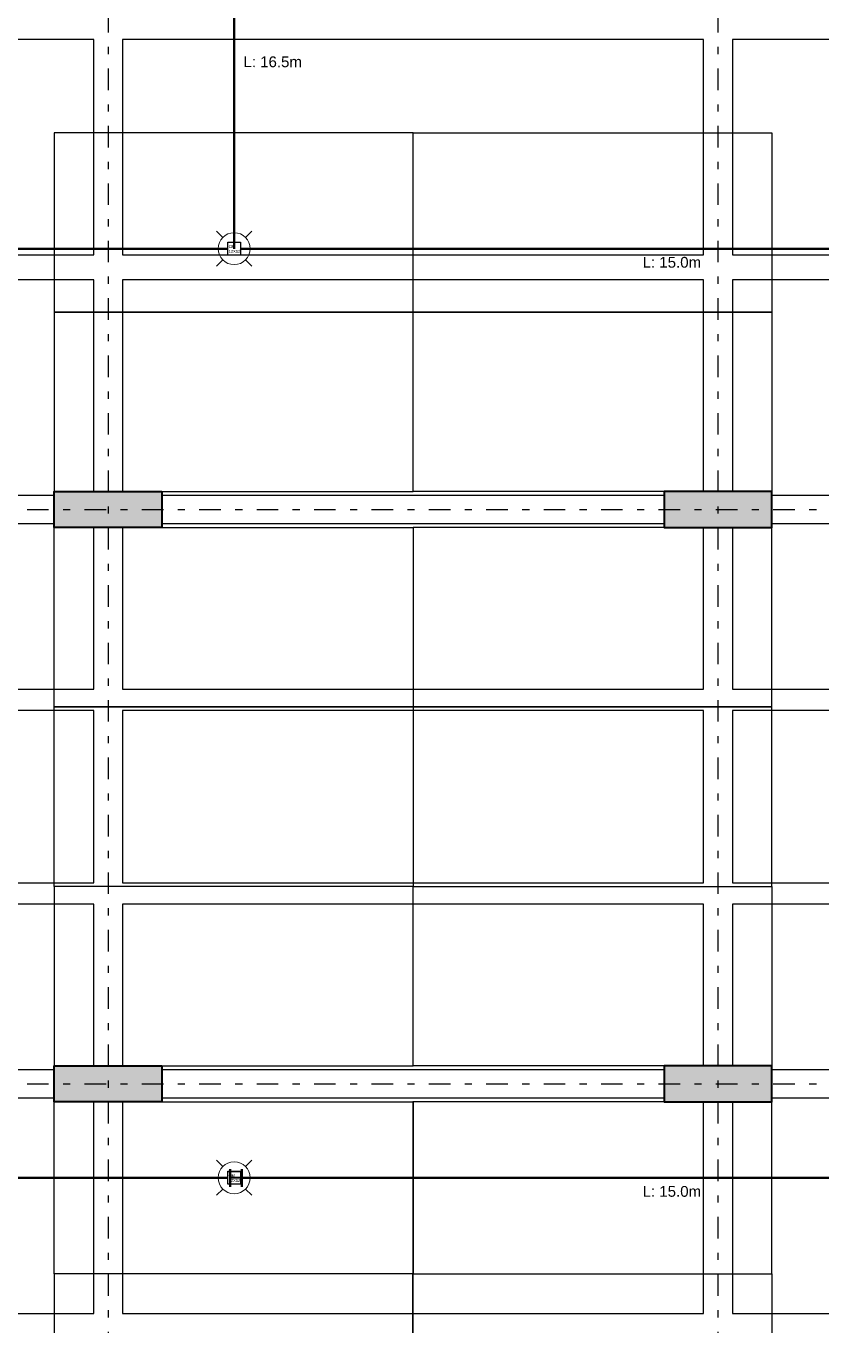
# Model space of a CAD drawing. Header units: millimetres. Extents: x 3781 to 4924, y 1639 to 1721.
# Drawn here: x 4018.93 to 4030.01, y 1682.93 to 1701.04 of the extents above; entities that cross this region are included whole.
import ezdxf

# ---------------------------------------------------------------- set-up
doc = ezdxf.new("R2010")
doc.units = ezdxf.units.MM
for name, pattern in [('CENTER', [0.7, 0.3, -0.2, 0, -0.2]), ('HIDDEN2', [0.1875, 0.125, -0.0625]), ('LLUVIAS', [10, 4, -2, 4])]:
    doc.linetypes.add(name, pattern=pattern)
for name, color, linetype in [('-parquead', 2, 'Continuous'), ('1amobla', 2, 'Continuous'), ('AS_GL DETECCION_MEZANINE', 7, 'Continuous'), ('AS_GL DETECCION_PISO 2', 7, 'Continuous'), ('E-P. MACIZA1', 2, 'HIDDEN2'), ('EJE-ESTRUCTURA', 1, 'CENTER'), ('HACHTCOLUMNA', 250, 'Continuous')]:
    doc.layers.add(name, color=color, linetype=linetype)
doc.layers.add('Estructura', color=6, linetype='Continuous', lineweight=40)
doc.layers.add('TEXTOS', color=7, linetype='Continuous', lineweight=20)
doc.styles.get("Standard").update_dxf_attribs({"font": 'arial.ttf'})

# ---------------------------------------------------------------- blocks, each defined once
blk = doc.blocks.new('estructura etapa 3')
at = {"layer": 'HACHTCOLUMNA'}
h = blk.add_hatch(color=256, dxfattribs=at)
h.paths.add_polyline_path([(-91.651, -6658.124), (-91.651, -6657.624), (-92.35, -6657.624), (-92.35, -6658.124)])
h.paths.add_polyline_path([(-49.354, -6658.124), (-49.354, -6657.624), (-50.055, -6657.624), (-50.055, -6658.124)])
h.paths.add_polyline_path([(-56.053, -6658.124), (-56.053, -6657.624), (-56.753, -6657.624), (-56.753, -6658.124)])
h.paths.add_polyline_path([(-76.45, -6659.124), (-76.95, -6659.124), (-76.95, -6657.624), (-76.45, -6657.624)])
h.paths.add_polyline_path([(-83.95, -6659.124), (-84.45, -6659.124), (-84.45, -6657.624), (-83.95, -6657.624)])
h.paths.add_polyline_path([(-60.452, -6659.124), (-60.952, -6659.124), (-60.952, -6657.624), (-60.452, -6657.624)])
h.paths.add_polyline_path([(-67.95, -6659.124), (-68.45, -6659.124), (-68.45, -6657.624), (-67.95, -6657.624)])
h.paths.add_polyline_path([(-91.85, -6668.199), (-91.851, -6667.599), (-92.35, -6667.599), (-92.349, -6668.199)])
h.paths.add_polyline_path([(-49.354, -6668.199), (-49.354, -6667.599), (-49.854, -6667.599), (-49.854, -6668.199)])
h.paths.add_polyline_path([(-56.154, -6668.149), (-56.154, -6667.649), (-56.854, -6667.649), (-56.854, -6668.149)])
h.paths.add_polyline_path([(-59.952, -6667.649), (-59.952, -6668.149), (-61.452, -6668.149), (-61.452, -6667.649)])
h.paths.add_polyline_path([(-75.95, -6667.649), (-75.95, -6668.149), (-77.45, -6668.149), (-77.45, -6667.649)])
h.paths.add_polyline_path([(-68.95, -6667.649), (-68.95, -6668.149), (-67.45, -6668.149), (-67.45, -6667.649)])
h.paths.add_polyline_path([(-84.95, -6667.649), (-84.95, -6668.149), (-83.45, -6668.149), (-83.45, -6667.649)])
h.paths.add_polyline_path([(-91.85, -6676.199), (-91.85, -6675.599), (-92.349, -6675.599), (-92.349, -6676.199)])
h.paths.add_polyline_path([(-49.354, -6676.199), (-49.354, -6675.599), (-49.854, -6675.599), (-49.854, -6676.199)])
h.paths.add_polyline_path([(-56.154, -6676.149), (-56.154, -6675.649), (-56.754, -6675.649), (-56.754, -6676.149)])
h.paths.add_polyline_path([(-59.952, -6675.649), (-59.952, -6676.149), (-61.452, -6676.149), (-61.452, -6675.649)])
h.paths.add_polyline_path([(-75.95, -6675.649), (-75.95, -6676.149), (-77.45, -6676.149), (-77.45, -6675.649)])
h.paths.add_polyline_path([(-68.95, -6675.649), (-68.95, -6676.149), (-67.45, -6676.149), (-67.45, -6675.649)])
h.paths.add_polyline_path([(-84.95, -6675.649), (-84.95, -6676.149), (-83.45, -6676.149), (-83.45, -6675.649)])
h.paths.add_polyline_path([(-91.847, -6686.299), (-91.851, -6685.699), (-92.35, -6685.699), (-92.346, -6686.299)])
h.paths.add_polyline_path([(-49.354, -6686.299), (-49.354, -6685.699), (-49.854, -6685.699), (-49.854, -6686.299)])
h.paths.add_polyline_path([(-56.154, -6686.249), (-56.154, -6685.749), (-56.754, -6685.749), (-56.754, -6686.249)])
h.paths.add_polyline_path([(-59.952, -6685.749), (-59.952, -6686.249), (-61.452, -6686.249), (-61.452, -6685.749)])
h.paths.add_polyline_path([(-75.95, -6685.749), (-75.95, -6686.249), (-77.45, -6686.249), (-77.45, -6685.749)])
h.paths.add_polyline_path([(-68.95, -6685.749), (-68.95, -6686.249), (-67.45, -6686.249), (-67.45, -6685.749)])
h.paths.add_polyline_path([(-84.95, -6685.749), (-84.95, -6686.249), (-83.45, -6686.249), (-83.45, -6685.749)])
h.paths.add_polyline_path([(-49.353, -6694.294), (-49.354, -6693.699), (-49.855, -6693.699), (-49.854, -6694.294)])
h.paths.add_polyline_path([(-56.054, -6694.249), (-56.054, -6693.749), (-56.753, -6693.749), (-56.753, -6694.249)])
h.paths.add_polyline_path([(-91.651, -6694.249), (-91.651, -6693.749), (-92.35, -6693.749), (-92.35, -6694.249)])
h.paths.add_polyline_path([(-59.952, -6693.749), (-59.952, -6694.249), (-61.452, -6694.249), (-61.452, -6693.749)])
h.paths.add_polyline_path([(-75.95, -6693.749), (-75.95, -6694.249), (-77.45, -6694.249), (-77.45, -6693.749)])
h.paths.add_polyline_path([(-68.95, -6693.749), (-68.95, -6694.249), (-67.45, -6694.249), (-67.45, -6693.749)])
h.paths.add_polyline_path([(-84.95, -6693.749), (-84.95, -6694.249), (-83.45, -6694.249), (-83.45, -6693.749)])
h.paths.add_polyline_path([(-49.358, -6703.974), (-49.353, -6703.374), (-49.854, -6703.374), (-49.859, -6703.974)])
h.paths.add_polyline_path([(-56.054, -6703.924), (-56.054, -6703.424), (-56.753, -6703.424), (-56.753, -6703.924)])
h.paths.add_polyline_path([(-67.95, -6704.924), (-67.95, -6703.424), (-68.45, -6703.424), (-68.45, -6704.924)])
h.paths.add_polyline_path([(-91.651, -6703.924), (-91.651, -6703.424), (-92.35, -6703.424), (-92.35, -6703.924)])
h.paths.add_polyline_path([(-61.847, -6703.424), (-60.347, -6703.424), (-60.347, -6703.924), (-61.847, -6703.924)])
h.paths.add_polyline_path([(-83.95, -6704.924), (-83.95, -6703.424), (-84.45, -6703.424), (-84.45, -6704.924)])
h.paths.add_polyline_path([(-76.45, -6704.924), (-76.45, -6703.424), (-76.95, -6703.424), (-76.95, -6704.924)])
h.paths.add_polyline_path([(-49.354, -6711.949), (-49.354, -6711.449), (-50.054, -6711.449), (-50.054, -6711.949)])
h.paths.add_polyline_path([(-55.954, -6711.949), (-55.954, -6711.449), (-56.654, -6711.449), (-56.654, -6711.949)])
h.paths.add_polyline_path([(-91.65, -6711.949), (-91.65, -6711.449), (-92.35, -6711.449), (-92.35, -6711.949)])
h.paths.add_polyline_path([(-60.952, -6711.949), (-60.952, -6709.549), (-60.452, -6709.549), (-60.452, -6711.949)])
h.paths.add_polyline_path([(-68.45, -6709.549), (-68.45, -6711.949), (-67.95, -6711.949), (-67.95, -6709.549)])
h.paths.add_polyline_path([(-76.95, -6709.549), (-76.95, -6711.949), (-76.45, -6711.949), (-76.45, -6709.549)])
h.paths.add_polyline_path([(-83.95, -6709.549), (-83.95, -6711.949), (-84.45, -6711.949), (-84.45, -6709.549)])
at = {"layer": 'EJE-ESTRUCTURA'}
for p, q in [((-76.7, -6655.354), (-76.7, -6714.914)), ((-68.2, -6655.354), (-68.2, -6714.914)), ((-93.028, -6667.899), (-46.502, -6667.899)), ((-93.028, -6675.899), (-46.502, -6675.899))]:
    blk.add_line(p, q, dxfattribs=at)
at = {"layer": 'Estructura'}
for points in [[(-75.95, -6667.649), (-75.95, -6668.149), (-77.45, -6668.149), (-77.45, -6667.649)], [(-68.95, -6667.649), (-68.95, -6668.149), (-67.45, -6668.149), (-67.45, -6667.649)], [(-75.95, -6675.649), (-75.95, -6676.149), (-77.45, -6676.149), (-77.45, -6675.649)], [(-68.95, -6675.649), (-68.95, -6676.149), (-67.45, -6676.149), (-67.45, -6675.649)]]:
    blk.add_lwpolyline(points, close=True, dxfattribs=at)
blk = doc.blocks.new('AS_Strobe-CEILING')
at = {"color": 0, "linetype": 'Continuous', "lineweight": 15}
for p, q in [((-0.105, 0.105), (-0.163, 0.163)), ((0.105, 0.105), (0.163, 0.163)), ((-0.105, -0.105), (-0.163, -0.163)), ((0.105, -0.105), (0.163, -0.163))]:
    blk.add_line(p, q, dxfattribs=at)
blk.add_ellipse((0, 0), major_axis=(0.148, 0), ratio=1, dxfattribs=at)
blk = doc.blocks.new('Horne Strobe Cielo')
at = {"layer": 'AS_GL DETECCION_MEZANINE', "color": 1, "linetype": 'Continuous', "xscale": 1.5, "yscale": 1.5, "zscale": 1.5}
blk.add_blockref('AS_Strobe-CEILING', (-679.742, -2828), dxfattribs=at)
at = {"layer": '1amobla', "color": 7, "linetype": 'Continuous', "ltscale": 0.3, "true_color": 0xffffff, "insert": (-679.843, -2827.878), "char_height": 0.25, "width": 0.07916, "attachment_point": 1}
blk.add_mtext('H', dxfattribs=at)
blk = doc.blocks.new('Caja metalica de 12')
at = {"layer": '1amobla', "linetype": 'Continuous', "ltscale": 0.3}
blk.add_lwpolyline([(-1069.691, -2855.357), (-1069.511, -2855.357), (-1069.511, -2855.537), (-1069.691, -2855.537), (-1069.691, -2855.357)], dxfattribs=at)
at = {"layer": '1amobla', "color": 7, "linetype": 'Continuous', "ltscale": 0.3, "insert": (-1069.679, -2855.397), "char_height": 0.04, "width": 0.07916, "attachment_point": 1}
blk.add_mtext('CM 12X12', dxfattribs=at)

msp = doc.modelspace()

# ---------------------------------------------------------------- linework, layer by layer
at = {"layer": '-parquead'}
for points in [[(4024.323, 1699.553), (4019.323, 1699.553), (4019.323, 1697.053), (4024.323, 1697.053)], [(4024.323, 1699.553), (4029.323, 1699.553), (4029.323, 1697.053), (4024.323, 1697.053)], [(4024.323, 1697.053), (4019.323, 1697.053), (4019.323, 1694.553), (4024.323, 1694.553)], [(4024.323, 1697.053), (4029.323, 1697.053), (4029.323, 1694.553), (4024.323, 1694.553)], [(4024.323, 1691.553), (4019.323, 1691.553), (4019.323, 1694.053), (4024.323, 1694.053)], [(4024.323, 1691.553), (4029.323, 1691.553), (4029.323, 1694.053), (4024.323, 1694.053)], [(4024.323, 1689.053), (4019.323, 1689.053), (4019.323, 1691.553), (4024.323, 1691.553)], [(4024.323, 1689.053), (4029.323, 1689.053), (4029.323, 1691.553), (4024.323, 1691.553)], [(4024.323, 1689.053), (4019.323, 1689.053), (4019.323, 1686.553), (4024.323, 1686.553)], [(4024.323, 1689.053), (4019.323, 1689.053), (4019.323, 1686.553), (4024.323, 1686.553)], [(4024.323, 1689.053), (4029.323, 1689.053), (4029.323, 1686.553), (4024.323, 1686.553)], [(4024.323, 1689.053), (4029.323, 1689.053), (4029.323, 1686.553), (4024.323, 1686.553)], [(4024.323, 1683.653), (4019.323, 1683.653), (4019.323, 1686.053), (4024.323, 1686.053)], [(4024.322, 1683.653), (4029.322, 1683.653), (4029.322, 1686.053), (4024.322, 1686.053)], [(4024.323, 1683.653), (4019.323, 1683.653), (4019.323, 1681.253), (4024.323, 1681.253)], [(4024.322, 1683.653), (4029.322, 1683.653), (4029.322, 1681.253), (4024.322, 1681.253)]]:
    msp.add_lwpolyline(points, close=True, dxfattribs=at)
at = {"layer": '1amobla', "color": 7, "linetype": 'Continuous', "ltscale": 0.3, "true_color": 0xffffff}
for points in [[(4021.74, 1698.028), (4021.92, 1698.028), (4021.92, 1697.848), (4021.74, 1697.848), (4021.74, 1698.028)], [(4021.74, 1698.028), (4021.92, 1698.028), (4021.92, 1697.848), (4021.74, 1697.848), (4021.74, 1698.028)], [(4021.74, 1685.083), (4021.92, 1685.083), (4021.92, 1684.903), (4021.74, 1684.903), (4021.74, 1685.083)], [(4021.74, 1685.083), (4021.92, 1685.083), (4021.92, 1684.903), (4021.74, 1684.903), (4021.74, 1685.083)]]:
    msp.add_lwpolyline(points, dxfattribs=at)
at = {"layer": 'AS_GL DETECCION_PISO 2', "color": 5, "linetype": 'Continuous', "lineweight": 50}
for p, q in [((4021.74, 1697.938), (4008.24, 1697.938)), ((4035.03, 1697.938), (4021.92, 1697.938)), ((4021.74, 1684.993), (4008.24, 1684.993)), ((4035.03, 1684.993), (4021.92, 1684.993))]:
    msp.add_line(p, q, dxfattribs=at)
msp.add_lwpolyline([(4021.83, 1697.938), (4021.83, 1702.66), (4028.233, 1702.66)], dxfattribs=at)
at = {"layer": 'E-P. MACIZA1', "color": 7, "linetype": 'LLUVIAS', "ltscale": 3, "true_color": 0xffffff}
for points in [[(4019.873, 1700.853), (4012.773, 1700.853), (4012.773, 1697.853), (4019.873, 1697.853)], [(4028.373, 1700.853), (4020.273, 1700.853), (4020.273, 1697.853), (4028.373, 1697.853)], [(4028.773, 1700.853), (4028.773, 1697.853), (4035.87, 1697.853), (4035.87, 1700.853)], [(4019.323, 1694.503), (4019.323, 1694.553), (4019.873, 1694.553), (4019.873, 1697.503), (4012.773, 1697.503), (4012.773, 1694.553), (4013.323, 1694.553), (4013.323, 1694.503)], [(4027.823, 1694.503), (4027.823, 1694.553), (4028.373, 1694.553), (4028.373, 1697.503), (4020.273, 1697.503), (4020.273, 1694.553), (4020.823, 1694.553), (4020.823, 1694.503)], [(4035.32, 1694.503), (4035.32, 1694.553), (4035.87, 1694.553), (4035.87, 1697.503), (4028.773, 1697.503), (4028.773, 1694.553), (4029.323, 1694.553), (4029.323, 1694.503)], [(4019.873, 1691.803), (4019.873, 1694.053), (4019.323, 1694.053), (4019.323, 1694.103), (4013.323, 1694.103), (4013.323, 1694.053), (4012.773, 1694.053), (4012.773, 1691.803)], [(4028.373, 1691.803), (4028.373, 1694.053), (4027.823, 1694.053), (4027.823, 1694.103), (4020.823, 1694.103), (4020.823, 1694.053), (4020.273, 1694.053), (4020.273, 1691.803)], [(4035.87, 1691.803), (4035.87, 1694.053), (4035.32, 1694.053), (4035.32, 1694.103), (4029.323, 1694.103), (4029.323, 1694.053), (4028.773, 1694.053), (4028.773, 1691.803)], [(4019.873, 1691.503), (4012.773, 1691.503), (4012.773, 1689.103), (4019.873, 1689.103)], [(4028.373, 1691.503), (4020.273, 1691.503), (4020.273, 1689.103), (4028.373, 1689.103)], [(4028.773, 1691.503), (4028.773, 1689.103), (4035.87, 1689.103), (4035.87, 1691.503)], [(4019.323, 1686.503), (4019.323, 1686.553), (4019.873, 1686.553), (4019.873, 1688.803), (4012.773, 1688.803), (4012.773, 1686.553), (4013.323, 1686.553), (4013.323, 1686.503)], [(4027.823, 1686.503), (4027.823, 1686.553), (4028.373, 1686.553), (4028.373, 1688.803), (4020.273, 1688.803), (4020.273, 1686.553), (4020.823, 1686.553), (4020.823, 1686.503)], [(4035.32, 1686.503), (4035.32, 1686.553), (4035.87, 1686.553), (4035.87, 1688.803), (4028.773, 1688.803), (4028.773, 1686.553), (4029.323, 1686.553), (4029.323, 1686.503)], [(4019.873, 1683.103), (4019.873, 1686.053), (4019.323, 1686.053), (4019.323, 1686.103), (4013.323, 1686.103), (4013.323, 1686.053), (4012.773, 1686.053), (4012.773, 1683.103)], [(4028.373, 1683.103), (4028.373, 1686.053), (4027.823, 1686.053), (4027.823, 1686.103), (4020.823, 1686.103), (4020.823, 1686.053), (4020.273, 1686.053), (4020.273, 1683.103)], [(4035.87, 1683.103), (4035.87, 1686.053), (4035.32, 1686.053), (4035.32, 1686.103), (4029.323, 1686.103), (4029.323, 1686.053), (4028.773, 1686.053), (4028.773, 1683.103)]]:
    msp.add_lwpolyline(points, close=True, dxfattribs=at)

# ---------------------------------------------------------------- block references
at = {"layer": '1amobla', "color": 7, "linetype": 'Continuous', "true_color": 0xffffff}
for name, p in [('Caja metalica de 12', (5091.431, 4553.385)), ('Horne Strobe Cielo', (4701.572, 4512.993)), ('Caja metalica de 12', (5091.431, 4540.439))]:
    msp.add_blockref(name, p, dxfattribs=at)
at = {"layer": 'AS_GL DETECCION_MEZANINE', "color": 1, "linetype": 'Continuous', "xscale": 1.5, "yscale": 1.5, "zscale": 1.5}
for p in [(4021.83, 1697.938), (4021.83, 1684.993)]:
    msp.add_blockref('AS_Strobe-CEILING', p, dxfattribs=at)
at = {"layer": 'AS_GL DETECCION_PISO 2', "color": 5, "linetype": 'Continuous', "lineweight": 50}
msp.add_blockref('estructura etapa 3', (4096.772, 8362.202), dxfattribs=at)

# ---------------------------------------------------------------- texts
at = {"layer": '1amobla', "color": 7, "linetype": 'Continuous', "ltscale": 0.3, "true_color": 0xffffff, "char_height": 0.04, "width": 0.07916, "attachment_point": 1}
for insert in [(4021.753, 1697.988), (4021.753, 1685.043)]:
    msp.add_mtext('CM 12X12', dxfattribs=dict(at, insert=insert))
at = {"layer": 'TEXTOS'}
for s, p in [('L: 16.5m', (4021.959, 1700.467)), ('L: 15.0m', (4027.522, 1697.674)), ('L: 15.0m', (4027.522, 1684.729))]:
    msp.add_text(s, height=0.15, rotation=359.9331, dxfattribs=at).set_placement(p)

doc.saveas('drawing.dxf')
